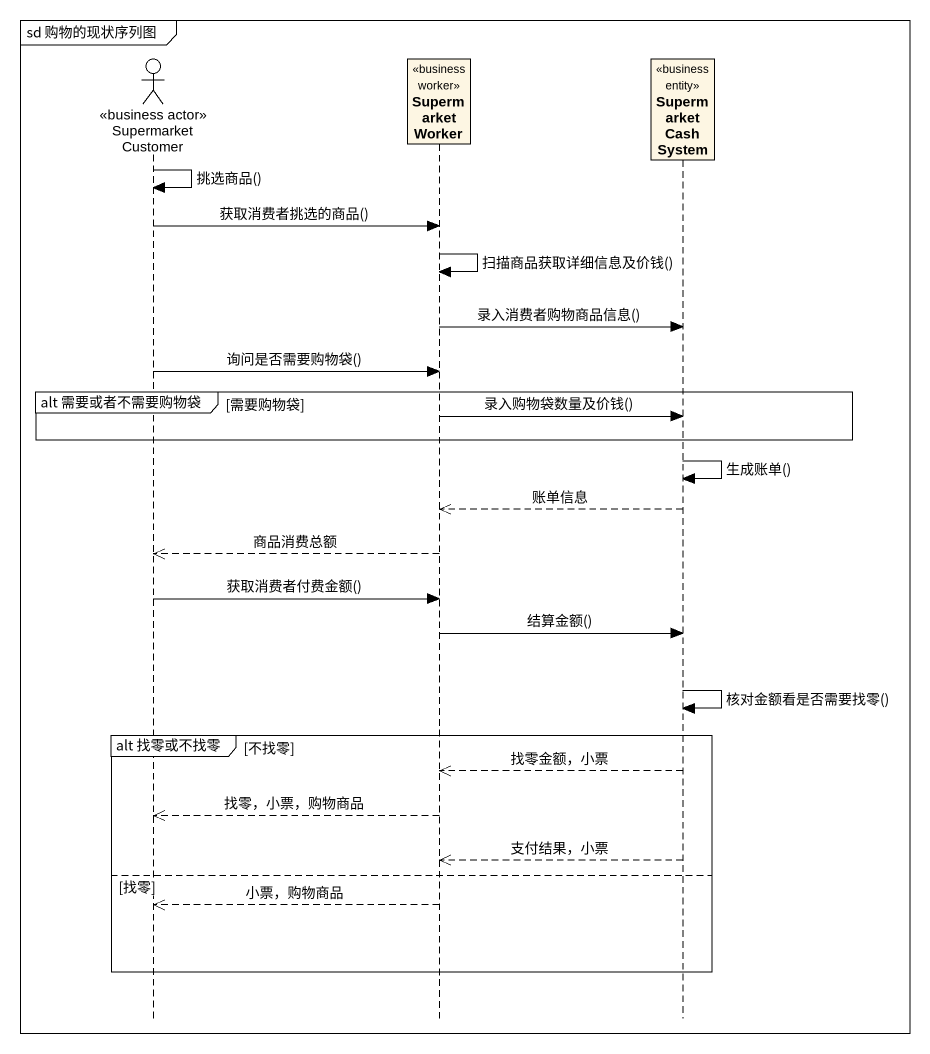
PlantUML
@startuml
mainframe sd 购物的现状序列图
hide footbox
actor SupermarketCustomer <<business actor>>
participant SupermarketWorker <<business worker>>
participant SupermarketCashSystem <<business entity>>

SupermarketCustomer -> SupermarketCustomer : 挑选商品()
SupermarketCustomer -> SupermarketWorker : 获取消费者挑选的商品()
SupermarketWorker -> SupermarketWorker : 扫描商品获取详细信息及价钱()
SupermarketWorker -> SupermarketCashSystem : 录入消费者购物商品信息()
SupermarketCustomer -> SupermarketWorker : 询问是否需要购物袋()
group alt 需要或者不需要购物袋 [需要购物袋]
  SupermarketWorker -> SupermarketCashSystem : 录入购物袋数量及价钱()
end
SupermarketCashSystem -> SupermarketCashSystem : 生成账单()
SupermarketCashSystem -->> SupermarketWorker : 账单信息
SupermarketWorker -->> SupermarketCustomer : 商品消费总额
SupermarketCustomer -> SupermarketWorker : 获取消费者付费金额()
SupermarketWorker -> SupermarketCashSystem : 结算金额()
SupermarketCashSystem -> SupermarketCashSystem : 核对金额看是否需要找零()
group alt 找零或不找零 [不找零]
  SupermarketCashSystem -->> SupermarketWorker : 找零金额，小票
  SupermarketWorker -->> SupermarketCustomer : 找零，小票，购物商品
  SupermarketCashSystem -->> SupermarketWorker : 支付结果，小票
else 找零
  SupermarketWorker -->> SupermarketCustomer : 小票，购物商品
end
@enduml
